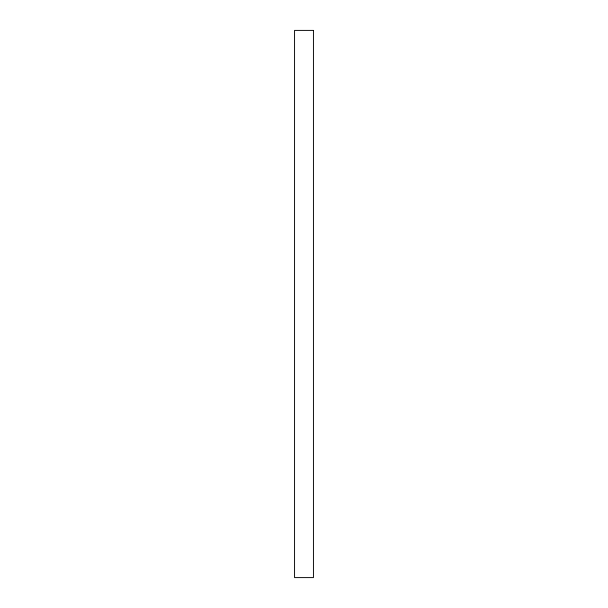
<?xml version="1.0" encoding="UTF-8"?>
<svg xmlns="http://www.w3.org/2000/svg" width="608" height="608" viewBox="0 0 608 608"><rect width="100%" height="100%" fill="white"/><g stroke="black" fill="none" stroke-linecap="round" stroke-linejoin="round"><path stroke-width="0.91" d="M313.439 30.4L294.561 30.4L294.561 577.6L313.439 577.6L313.439 30.4"/></g></svg>
